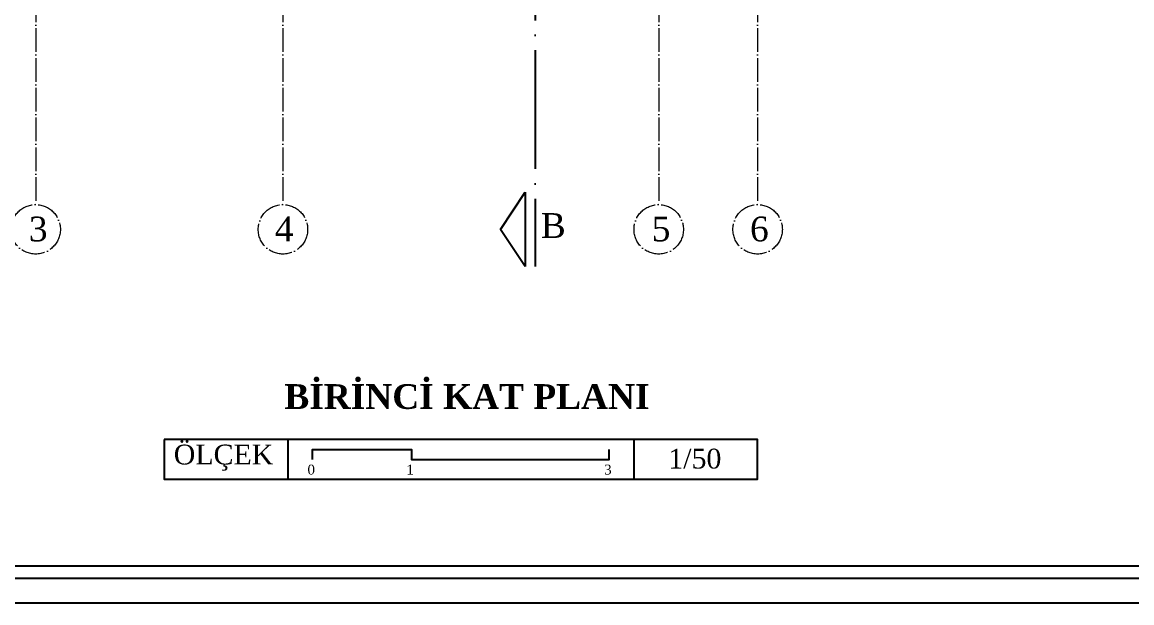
# Model space of a CAD drawing. Header units: metres. Extents: x -5196 to 34307, y 7076 to 19260.
# Drawn here: x 15708 to 16830, y 9174 to 9761 of the extents above; entities that cross this region are included whole.
import ezdxf

# ---------------------------------------------------------------- set-up
doc = ezdxf.new("R2010")
doc.units = ezdxf.units.M
doc.linetypes.add('ACAD_ISO04W100', pattern=[30, 24, -3, 0, -3])
doc.layers.add('YLZ-AKS', color=7, linetype='ACAD_ISO04W100', lineweight=5, true_color=0x2e2f36)
for name, color, linetype in [('YLZ-Kesit Çizgisi', 10, 'Continuous'), ('YLZ-PAFTA', 165, 'Continuous'), ('YLZ-YAZI', 113, 'Continuous')]:
    doc.layers.add(name, color=color, linetype=linetype)
doc.layers.add('YLZ-TEFRİŞ', color=191, linetype='Continuous', lineweight=20)
doc.styles.add('ARIAL', font='times.ttf')

# ---------------------------------------------------------------- blocks, each defined once
blk = doc.blocks.new('Aks')
at = {"layer": 'YLZ-AKS'}
for p, q in [((479320.8, 4514594.6), (479320.8, 4512399.6)), ((479570.8, 4514594.6), (479570.8, 4512399.6)), ((479950.8, 4514594.6), (479950.8, 4512399.6)), ((480050.8, 4514594.6), (480050.8, 4512399.6))]:
    blk.add_line(p, q, dxfattribs=at)
for centre in [(479320.8, 4512374.6), (479570.8, 4512374.6), (479950.8, 4512374.6), (480050.8, 4512374.6)]:
    blk.add_circle(centre, 25, dxfattribs=at)
at = {"layer": 'YLZ-Kesit Çizgisi', "linetype": 'ACAD_ISO04W100', "ltscale": 5}
blk.add_line((479825.8, 4514657.1), (479825.8, 4512337.1), dxfattribs=at)
blk.add_lwpolyline([(479815.8, 4512337.1), (479790.8, 4512374.6), (479815.8, 4512412.1), (479815.8, 4512337.1)], dxfattribs=at)
at = {"layer": 'YLZ-Kesit Çizgisi', "linetype": 'ACAD_ISO04W100', "ltscale": 5, "insert": (479831.6, 4512391), "char_height": 25, "attachment_point": 1, "style": 'ARIAL'}
blk.add_mtext_dynamic_manual_height_columns('B', width=209.742, gutter_width=12.5, heights=[104], dxfattribs=at)
at = {"layer": 'YLZ-YAZI', "char_height": 25, "attachment_point": 1, "style": 'ARIAL'}
for s, insert in [('\\pi8.81101;3', (479305.1, 4512387.5)), ('\\pi7.45917;4', (479555.1, 4512387.5)), ('\\pi8.63076;5', (479935.1, 4512387.5)), ('\\pi8.03595;6', (480035.1, 4512387.5))]:
    blk.add_mtext_dynamic_manual_height_columns(s, width=31.519, gutter_width=12.5, heights=[8.55], dxfattribs=dict(at, insert=insert))

msp = doc.modelspace()

# ---------------------------------------------------------------- linework, layer by layer
at = {"layer": 'YLZ-PAFTA'}
for p, q in [((15977.1, 9338.82), (15977.1, 9298.82)), ((16327.1, 9338.82), (16327.1, 9298.82))]:
    msp.add_line(p, q, dxfattribs=at)
for points in [[(10032.1, 9173.82), (18557.1, 9173.82), (18557.1, 12173.82), (10032.1, 12173.82)], [(10057.1, 9198.82), (18532.1, 9198.82), (18532.1, 12148.82), (10057.1, 12148.82)], [(10069.6, 9211.32), (18519.6, 9211.32), (18519.6, 12136.32), (10069.6, 12136.32)], [(15852.1, 9338.82), (15852.1, 9298.82), (16452.1, 9298.82), (16452.1, 9338.82)]]:
    msp.add_lwpolyline(points, close=True, dxfattribs=at)
msp.add_lwpolyline([(16002.07, 9318.75), (16002.07, 9328.75), (16102.07, 9328.75), (16102.07, 9318.75), (16302.07, 9318.75), (16302.07, 9328.75)], dxfattribs=at)

# ---------------------------------------------------------------- block references
at = {"layer": 'YLZ-TEFRİŞ'}
msp.add_blockref('Aks', (-463598.68, -4502823.23), dxfattribs=at)

# ---------------------------------------------------------------- texts
at = {"layer": 'YLZ-YAZI', "style": 'ARIAL'}
for s, insert, char_height, attachment_point in [('\\pi17.90492,t192.90492;{\\fTimes New Roman|b1|i0|c162|p18;BİRİNCİ KAT PLANI}', (15955.65, 9394.86), 25, 1), ('ÖLÇEK', (15962.42, 9333.73), 20, 3), ('1/50', (16415.48, 9329.59), 20, 3), ('0', (16004.52, 9313.5), 10, 3), ('1', (16104.52, 9313.5), 10, 3), ('3', (16304.52, 9313.5), 10, 3)]:
    msp.add_mtext_dynamic_manual_height_columns(s, width=395.9616, gutter_width=12.5, heights=[0], dxfattribs=dict(at, insert=insert, char_height=char_height, attachment_point=attachment_point))

doc.saveas('drawing.dxf')
